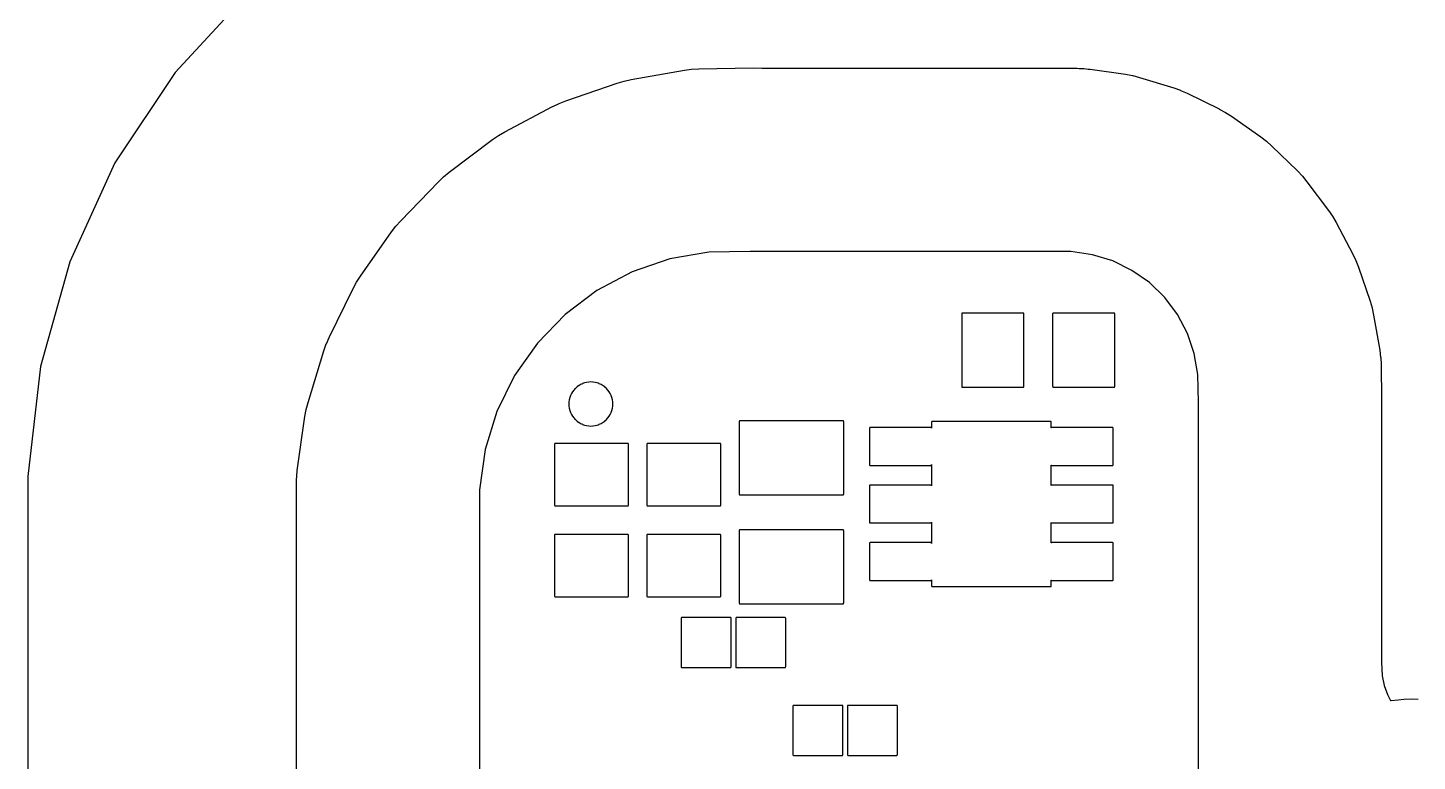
# Model space of a CAD drawing. Header units: inches. Extents: x -0.5 to 10, y -2.4 to 3.9.
# Drawn here: x 0.736 to 1.639, y 2.05 to 2.526 of the extents above; entities that cross this region are included whole.
import ezdxf

# ---------------------------------------------------------------- set-up
doc = ezdxf.new("R2010")
doc.units = ezdxf.units.IN

msp = doc.modelspace()

# ---------------------------------------------------------------- linework, layer by layer
for points in [[(0.879472, 2.549077), (0.831642, 2.497064), (0.792537, 2.438209), (0.763121, 2.373961), (0.744117, 2.305903), (0.73585, 2.234466), (0.73585, 1.734124), (0.741652, 1.657925), (0.757878, 1.580906), (0.784073, 1.506684)], [(0.91045, 1.7531), (0.91045, 2.2301), (0.91045, 2.23011), (0.910451, 2.230125), (0.910512, 2.23137), (0.910504, 2.232618), (0.910504, 2.232641), (0.910506, 2.232667), (0.910655, 2.234287), (0.910735, 2.235912), (0.910737, 2.235939), (0.91074, 2.235961), (0.910923, 2.237195), (0.911037, 2.238437), (0.911039, 2.238453), (0.91104, 2.238461), (0.915992, 2.273377), (0.915992, 2.273383), (0.915995, 2.273397), (0.916825, 2.277958), (0.916831, 2.277984), (0.916834, 2.277997), (0.91802, 2.282479), (0.91802, 2.282479), (0.918025, 2.282498), (0.928378, 2.316209), (0.92838, 2.316217), (0.928384, 2.316228), (0.929918, 2.320603), (0.929926, 2.320622), (0.929933, 2.32064), (0.931805, 2.324881), (0.931811, 2.324893), (0.931814, 2.324899), (0.947313, 2.356576), (0.947313, 2.356576), (0.947322, 2.356593), (0.949521, 2.360675), (0.94953, 2.360691), (0.949541, 2.360709), (0.952054, 2.364605), (0.952058, 2.364612), (0.952065, 2.364622), (0.972329, 2.393484), (0.972332, 2.393488), (0.97234, 2.3935), (0.975151, 2.397187), (0.975165, 2.397204), (0.975176, 2.397217), (0.978268, 2.400672), (0.978275, 2.40068), (0.978281, 2.400687), (1.00281, 2.426024), (1.002816, 2.42603), (1.002824, 2.426038), (1.006178, 2.42924), (1.006196, 2.429256), (1.006207, 2.429266), (1.009801, 2.432195), (1.009811, 2.432203), (1.009817, 2.432207), (1.038007, 2.453395), (1.03801, 2.453397), (1.038023, 2.453406), (1.041836, 2.456045), (1.041852, 2.456055), (1.041869, 2.456066), (1.045878, 2.458396), (1.045885, 2.458401), (1.045895, 2.458406), (1.077053, 2.474923), (1.077058, 2.474926), (1.07707, 2.474932), (1.081249, 2.476941), (1.081262, 2.476947), (1.081285, 2.476957), (1.085608, 2.478632), (1.085612, 2.478633), (1.085627, 2.478638), (1.118985, 2.490078), (1.118997, 2.490082), (1.119004, 2.490084), (1.123445, 2.491415), (1.123462, 2.491419), (1.123483, 2.491425), (1.128016, 2.492403), (1.128033, 2.492406), (1.128035, 2.492406), (1.162772, 2.498487), (1.162782, 2.498488), (1.162791, 2.49849), (1.167386, 2.499109), (1.167402, 2.499111), (1.167425, 2.499113), (1.172055, 2.49937), (1.17207, 2.499371), (1.172074, 2.499371), (1.207335, 2.499942), (1.207353, 2.499942), (1.20736, 2.499942), (1.213151, 2.499751), (1.213176, 2.49975), (1.213176, 2.49975), (1.4181, 2.49975), (1.41811, 2.49975), (1.418125, 2.499749), (1.419407, 2.499686), (1.42069, 2.499693), (1.420713, 2.499693), (1.420739, 2.499691), (1.422323, 2.499543), (1.423912, 2.499465), (1.423939, 2.499463), (1.423961, 2.49946), (1.425231, 2.499272), (1.426509, 2.499153), (1.426513, 2.499152), (1.426533, 2.49915), (1.449523, 2.495861), (1.449528, 2.49586), (1.449542, 2.495858), (1.454103, 2.495021), (1.454122, 2.495018), (1.454141, 2.495013), (1.458622, 2.493821), (1.458633, 2.493818), (1.458641, 2.493816), (1.480833, 2.486971), (1.48084, 2.486969), (1.480852, 2.486965), (1.485225, 2.485425), (1.485244, 2.485418), (1.485262, 2.485411), (1.489501, 2.483533), (1.489517, 2.483526), (1.489519, 2.483525), (1.510367, 2.473293), (1.510375, 2.473288), (1.510384, 2.473284), (1.514463, 2.471079), (1.514482, 2.471068), (1.514497, 2.471059), (1.51839, 2.468541), (1.518396, 2.468537), (1.518407, 2.46853), (1.537398, 2.455163), (1.537402, 2.45516), (1.537413, 2.455151), (1.541097, 2.452335), (1.541117, 2.452319), (1.541127, 2.45231), (1.544579, 2.449214), (1.544585, 2.449209), (1.544593, 2.449201), (1.561259, 2.433027), (1.561271, 2.433015), (1.561273, 2.433013), (1.564471, 2.429656), (1.564484, 2.429642), (1.564497, 2.429627), (1.567422, 2.426029), (1.567429, 2.42602), (1.567434, 2.426013), (1.581364, 2.407432), (1.58137, 2.407424), (1.581376, 2.407416), (1.584009, 2.4036), (1.584019, 2.403584), (1.58403, 2.403566), (1.586356, 2.399555), (1.58636, 2.399548), (1.586365, 2.399538), (1.597218, 2.379006), (1.59722, 2.379001), (1.597226, 2.378988), (1.59923, 2.374807), (1.599239, 2.374789), (1.599246, 2.374771), (1.600916, 2.370446), (1.600917, 2.370443), (1.600923, 2.370427), (1.608429, 2.34845), (1.608432, 2.348443), (1.608435, 2.348432), (1.60976, 2.343988), (1.609767, 2.343965), (1.60977, 2.34395), (1.610743, 2.339417), (1.610743, 2.339415), (1.610746, 2.339398), (1.614723, 2.316517), (1.614724, 2.316507), (1.614726, 2.316498), (1.61534, 2.311902), (1.615342, 2.31188), (1.615343, 2.311863), (1.615595, 2.307233), (1.615595, 2.307218), (1.615595, 2.307213), (1.615943, 2.283992), (1.615943, 2.283985), (1.615943, 2.283968), (1.615929, 2.283546), (1.615949, 2.283125), (1.61595, 2.28311), (1.61595, 2.2831), (1.61595, 2.113779), (1.616422, 2.104888), (1.617633, 2.098784), (1.6197, 2.092914), (1.621815, 2.088864), (1.622136, 2.088928), (1.622157, 2.088932), (1.622174, 2.088934), (1.626779, 2.089479), (1.626787, 2.08948), (1.626798, 2.089481), (1.630428, 2.089766), (1.630441, 2.089767), (1.630447, 2.089768), (1.63508, 2.08995), (1.6351, 2.08995), (1.63512, 2.08995), (1.639753, 2.089768)], [(1.49685, 1.919504), (1.49685, 2.282654), (1.496579, 2.300743), (1.494208, 2.314389), (1.489731, 2.327495), (1.483259, 2.339741), (1.474951, 2.350822), (1.465011, 2.360468), (1.453685, 2.368441), (1.441252, 2.374543), (1.428017, 2.378625), (1.413862, 2.38065), (1.2085, 2.38065), (1.20849, 2.38065), (1.208475, 2.380651), (1.2055, 2.380797), (1.17869, 2.380362), (1.153186, 2.375898), (1.128695, 2.367499), (1.105818, 2.355372), (1.085121, 2.339816), (1.067111, 2.321213), (1.052234, 2.300023), (1.040855, 2.276765), (1.033254, 2.252014), (1.02955, 2.225898), (1.02955, 1.756407)]]:
    msp.add_lwpolyline(points)
for points in [[(1.343475, 2.292501), (1.343475, 2.292501), (1.3435, 2.2925), (1.3829, 2.2925), (1.382925, 2.292501), (1.382974, 2.292506), (1.383022, 2.292515), (1.383069, 2.292529), (1.383114, 2.292548), (1.383157, 2.292571), (1.383198, 2.292599), (1.383236, 2.29263), (1.38327, 2.292664), (1.383301, 2.292702), (1.383329, 2.292743), (1.383352, 2.292786), (1.383371, 2.292831), (1.383385, 2.292878), (1.383394, 2.292926), (1.383399, 2.292975), (1.3834, 2.293), (1.3834, 2.3402), (1.383399, 2.340225), (1.383394, 2.340274), (1.383385, 2.340322), (1.383371, 2.340369), (1.383352, 2.340414), (1.383329, 2.340457), (1.383301, 2.340498), (1.38327, 2.340536), (1.383236, 2.34057), (1.383198, 2.340601), (1.383157, 2.340629), (1.383114, 2.340652), (1.383069, 2.340671), (1.383022, 2.340685), (1.382974, 2.340694), (1.382925, 2.340699), (1.3829, 2.3407), (1.3435, 2.3407), (1.343475, 2.340699), (1.343426, 2.340694), (1.343378, 2.340685), (1.343331, 2.340671), (1.343286, 2.340652), (1.343243, 2.340629), (1.343202, 2.340601), (1.343164, 2.34057), (1.34313, 2.340536), (1.343099, 2.340498), (1.343071, 2.340457), (1.343048, 2.340414), (1.343029, 2.340369), (1.343015, 2.340322), (1.343006, 2.340274), (1.343001, 2.340225), (1.343, 2.3402), (1.343, 2.293), (1.343001, 2.292975), (1.343006, 2.292926), (1.343015, 2.292878), (1.343029, 2.292831), (1.343048, 2.292786), (1.343071, 2.292743), (1.343099, 2.292702), (1.34313, 2.292664), (1.343164, 2.29263), (1.343202, 2.292599), (1.343243, 2.292571), (1.343286, 2.292548), (1.343331, 2.292529), (1.343378, 2.292515), (1.343426, 2.292506)], [(1.402575, 2.292501), (1.402575, 2.292501), (1.4026, 2.2925), (1.442, 2.2925), (1.442025, 2.292501), (1.442074, 2.292506), (1.442122, 2.292515), (1.442169, 2.292529), (1.442214, 2.292548), (1.442257, 2.292571), (1.442298, 2.292599), (1.442336, 2.29263), (1.44237, 2.292664), (1.442401, 2.292702), (1.442429, 2.292743), (1.442452, 2.292786), (1.442471, 2.292831), (1.442485, 2.292878), (1.442494, 2.292926), (1.442499, 2.292975), (1.4425, 2.293), (1.4425, 2.3402), (1.442499, 2.340225), (1.442494, 2.340274), (1.442485, 2.340322), (1.442471, 2.340369), (1.442452, 2.340414), (1.442429, 2.340457), (1.442401, 2.340498), (1.44237, 2.340536), (1.442336, 2.34057), (1.442298, 2.340601), (1.442257, 2.340629), (1.442214, 2.340652), (1.442169, 2.340671), (1.442122, 2.340685), (1.442074, 2.340694), (1.442025, 2.340699), (1.442, 2.3407), (1.4026, 2.3407), (1.402575, 2.340699), (1.402526, 2.340694), (1.402478, 2.340685), (1.402431, 2.340671), (1.402386, 2.340652), (1.402343, 2.340629), (1.402302, 2.340601), (1.402264, 2.34057), (1.40223, 2.340536), (1.402199, 2.340498), (1.402171, 2.340457), (1.402148, 2.340414), (1.402129, 2.340369), (1.402115, 2.340322), (1.402106, 2.340274), (1.402101, 2.340225), (1.4021, 2.3402), (1.4021, 2.293), (1.402101, 2.292975), (1.402106, 2.292926), (1.402115, 2.292878), (1.402129, 2.292831), (1.402148, 2.292786), (1.402171, 2.292743), (1.402199, 2.292702), (1.40223, 2.292664), (1.402264, 2.29263), (1.402302, 2.292599), (1.402343, 2.292571), (1.402386, 2.292548), (1.402431, 2.292529), (1.402478, 2.292515), (1.402526, 2.292506)], [(1.116199, 2.281625), (1.116133, 2.282977), (1.116131, 2.283004), (1.116128, 2.283026), (1.115929, 2.284366), (1.115925, 2.284389), (1.11592, 2.284414), (1.115591, 2.285727), (1.115585, 2.285749), (1.115577, 2.285774), (1.11512, 2.287049), (1.115112, 2.287071), (1.115102, 2.287095), (1.114523, 2.288319), (1.114513, 2.288339), (1.114499, 2.288362), (1.113803, 2.289524), (1.113788, 2.289548), (1.113776, 2.289565), (1.112969, 2.290652), (1.112955, 2.290671), (1.112938, 2.29069), (1.112029, 2.291694), (1.112012, 2.291712), (1.111994, 2.291729), (1.11099, 2.292638), (1.110971, 2.292655), (1.110952, 2.292669), (1.109865, 2.293476), (1.109848, 2.293488), (1.109824, 2.293503), (1.108662, 2.294199), (1.108639, 2.294213), (1.108619, 2.294223), (1.107395, 2.294802), (1.107371, 2.294812), (1.107349, 2.29482), (1.106074, 2.295277), (1.106049, 2.295285), (1.106027, 2.295291), (1.104714, 2.29562), (1.104689, 2.295625), (1.104666, 2.295629), (1.103326, 2.295828), (1.103304, 2.295831), (1.103277, 2.295833), (1.101925, 2.295899), (1.1019, 2.2959), (1.101875, 2.295899), (1.100523, 2.295833), (1.100496, 2.295831), (1.100474, 2.295828), (1.099134, 2.295629), (1.099111, 2.295625), (1.099086, 2.29562), (1.097773, 2.295291), (1.097751, 2.295285), (1.097726, 2.295277), (1.096451, 2.29482), (1.096429, 2.294812), (1.096405, 2.294802), (1.095181, 2.294223), (1.095161, 2.294213), (1.095138, 2.294199), (1.093976, 2.293503), (1.093952, 2.293488), (1.093935, 2.293476), (1.092848, 2.292669), (1.092829, 2.292655), (1.09281, 2.292638), (1.091806, 2.291729), (1.091788, 2.291712), (1.091771, 2.291694), (1.090862, 2.29069), (1.090845, 2.290671), (1.090831, 2.290652), (1.090024, 2.289565), (1.090012, 2.289548), (1.089997, 2.289524), (1.089301, 2.288362), (1.089287, 2.288339), (1.089277, 2.288319), (1.088698, 2.287095), (1.088688, 2.287071), (1.08868, 2.287049), (1.088223, 2.285774), (1.088215, 2.285749), (1.088209, 2.285727), (1.08788, 2.284414), (1.087875, 2.284389), (1.087871, 2.284366), (1.087672, 2.283026), (1.087669, 2.283004), (1.087667, 2.282977), (1.087601, 2.281625), (1.0876, 2.2816), (1.087601, 2.281575), (1.087667, 2.280223), (1.087669, 2.280196), (1.087672, 2.280174), (1.087871, 2.278834), (1.087875, 2.278811), (1.08788, 2.278786), (1.088209, 2.277473), (1.088215, 2.277451), (1.088223, 2.277426), (1.08868, 2.276151), (1.088688, 2.276129), (1.088698, 2.276105), (1.089277, 2.274881), (1.089287, 2.274861), (1.089301, 2.274838), (1.089997, 2.273676), (1.090012, 2.273652), (1.090024, 2.273635), (1.090831, 2.272548), (1.090845, 2.272529), (1.090862, 2.27251), (1.091771, 2.271506), (1.091788, 2.271488), (1.091806, 2.271471), (1.09281, 2.270562), (1.092829, 2.270545), (1.092848, 2.270531), (1.093935, 2.269724), (1.093952, 2.269712), (1.093976, 2.269697), (1.095138, 2.269001), (1.095161, 2.268987), (1.095181, 2.268977), (1.096405, 2.268398), (1.096429, 2.268388), (1.096451, 2.26838), (1.097726, 2.267923), (1.097751, 2.267915), (1.097773, 2.267909), (1.099086, 2.26758), (1.099111, 2.267575), (1.099134, 2.267571), (1.100474, 2.267372), (1.100496, 2.267369), (1.100523, 2.267367), (1.101875, 2.267301), (1.1019, 2.2673), (1.101925, 2.267301), (1.103277, 2.267367), (1.103304, 2.267369), (1.103326, 2.267372), (1.104666, 2.267571), (1.104689, 2.267575), (1.104714, 2.26758), (1.106027, 2.267909), (1.106049, 2.267915), (1.106074, 2.267923), (1.107349, 2.26838), (1.107371, 2.268388), (1.107395, 2.268398), (1.108619, 2.268977), (1.108639, 2.268987), (1.108662, 2.269001), (1.109824, 2.269697), (1.109848, 2.269712), (1.109865, 2.269724), (1.110952, 2.270531), (1.110971, 2.270545), (1.11099, 2.270562), (1.111994, 2.271471), (1.112012, 2.271488), (1.112029, 2.271506), (1.112938, 2.27251), (1.112955, 2.272529), (1.112969, 2.272548), (1.113776, 2.273635), (1.113788, 2.273652), (1.113803, 2.273676), (1.114499, 2.274838), (1.114513, 2.274861), (1.114523, 2.274881), (1.115102, 2.276105), (1.115112, 2.276129), (1.11512, 2.276151), (1.115577, 2.277426), (1.115585, 2.277451), (1.115591, 2.277473), (1.11592, 2.278786), (1.115925, 2.278811), (1.115929, 2.278834), (1.116128, 2.280174), (1.116131, 2.280196), (1.116133, 2.280223), (1.116199, 2.281575), (1.1162, 2.2816)], [(1.198825, 2.222501), (1.198825, 2.222501), (1.19885, 2.2225), (1.26575, 2.2225), (1.265775, 2.222501), (1.265824, 2.222506), (1.265872, 2.222515), (1.265919, 2.222529), (1.265964, 2.222548), (1.266007, 2.222571), (1.266048, 2.222599), (1.266086, 2.22263), (1.26612, 2.222664), (1.266151, 2.222702), (1.266179, 2.222743), (1.266202, 2.222786), (1.266221, 2.222831), (1.266235, 2.222878), (1.266244, 2.222926), (1.266249, 2.222975), (1.26625, 2.223), (1.26625, 2.2702), (1.266249, 2.270225), (1.266244, 2.270274), (1.266235, 2.270322), (1.266221, 2.270369), (1.266202, 2.270414), (1.266179, 2.270457), (1.266151, 2.270498), (1.26612, 2.270536), (1.266086, 2.27057), (1.266048, 2.270601), (1.266007, 2.270629), (1.265964, 2.270652), (1.265919, 2.270671), (1.265872, 2.270685), (1.265824, 2.270694), (1.265775, 2.270699), (1.26575, 2.2707), (1.19885, 2.2707), (1.198825, 2.270699), (1.198776, 2.270694), (1.198728, 2.270685), (1.198681, 2.270671), (1.198636, 2.270652), (1.198593, 2.270629), (1.198552, 2.270601), (1.198514, 2.27057), (1.19848, 2.270536), (1.198449, 2.270498), (1.198421, 2.270457), (1.198398, 2.270414), (1.198379, 2.270369), (1.198365, 2.270322), (1.198356, 2.270274), (1.198351, 2.270225), (1.19835, 2.2702), (1.19835, 2.223), (1.198351, 2.222975), (1.198356, 2.222926), (1.198365, 2.222878), (1.198379, 2.222831), (1.198398, 2.222786), (1.198421, 2.222743), (1.198449, 2.222702), (1.19848, 2.222664), (1.198514, 2.22263), (1.198552, 2.222599), (1.198593, 2.222571), (1.198636, 2.222548), (1.198681, 2.222529), (1.198728, 2.222515), (1.198776, 2.222506)], [(1.283475, 2.166901), (1.283475, 2.166901), (1.2835, 2.1669), (1.3229, 2.1669), (1.322925, 2.166901), (1.322974, 2.166906), (1.323022, 2.166915), (1.323069, 2.166929), (1.323114, 2.166948), (1.323157, 2.166971), (1.323198, 2.166999), (1.323236, 2.16703), (1.32327, 2.167064), (1.323301, 2.167102), (1.323329, 2.167143), (1.323352, 2.167186), (1.323371, 2.167231), (1.323385, 2.167278), (1.323394, 2.167326), (1.323399, 2.167375), (1.3234, 2.1674), (1.3234, 2.16345), (1.323401, 2.163425), (1.323406, 2.163376), (1.323415, 2.163328), (1.323429, 2.163281), (1.323448, 2.163236), (1.323471, 2.163193), (1.323499, 2.163152), (1.32353, 2.163114), (1.323564, 2.16308), (1.323602, 2.163049), (1.323643, 2.163021), (1.323686, 2.162998), (1.323731, 2.162979), (1.323778, 2.162965), (1.323826, 2.162956), (1.323875, 2.162951), (1.323875, 2.162951), (1.3239, 2.16295), (1.4007, 2.16295), (1.400725, 2.162951), (1.400774, 2.162956), (1.400822, 2.162965), (1.400869, 2.162979), (1.400914, 2.162998), (1.400957, 2.163021), (1.400998, 2.163049), (1.401036, 2.16308), (1.40107, 2.163114), (1.401101, 2.163152), (1.401129, 2.163193), (1.401152, 2.163236), (1.401171, 2.163281), (1.401185, 2.163328), (1.401194, 2.163376), (1.401199, 2.163425), (1.4012, 2.16345), (1.4012, 2.1671), (1.40123, 2.167064), (1.401264, 2.16703), (1.401302, 2.166999), (1.401343, 2.166971), (1.401386, 2.166948), (1.401431, 2.166929), (1.401478, 2.166915), (1.401526, 2.166906), (1.401575, 2.166901), (1.401575, 2.166901), (1.4016, 2.1669), (1.441, 2.1669), (1.441025, 2.166901), (1.441074, 2.166906), (1.441122, 2.166915), (1.441169, 2.166929), (1.441214, 2.166948), (1.441257, 2.166971), (1.441298, 2.166999), (1.441336, 2.16703), (1.44137, 2.167064), (1.441401, 2.167102), (1.441429, 2.167143), (1.441452, 2.167186), (1.441471, 2.167231), (1.441485, 2.167278), (1.441494, 2.167326), (1.441499, 2.167375), (1.4415, 2.1674), (1.4415, 2.191), (1.441499, 2.191025), (1.441494, 2.191074), (1.441485, 2.191122), (1.441471, 2.191169), (1.441452, 2.191214), (1.441429, 2.191257), (1.441401, 2.191298), (1.44137, 2.191336), (1.441336, 2.19137), (1.441298, 2.191401), (1.441257, 2.191429), (1.441214, 2.191452), (1.441169, 2.191471), (1.441122, 2.191485), (1.441074, 2.191494), (1.441025, 2.191499), (1.441, 2.1915), (1.4016, 2.1915), (1.401575, 2.191499), (1.401526, 2.191494), (1.401478, 2.191485), (1.401431, 2.191471), (1.401386, 2.191452), (1.401343, 2.191429), (1.401302, 2.191401), (1.401264, 2.19137), (1.40123, 2.191336), (1.4012, 2.1913), (1.4012, 2.2045), (1.40123, 2.204464), (1.401264, 2.20443), (1.401302, 2.204399), (1.401343, 2.204371), (1.401386, 2.204348), (1.401431, 2.204329), (1.401478, 2.204315), (1.401526, 2.204306), (1.401575, 2.204301), (1.401575, 2.204301), (1.4016, 2.2043), (1.441, 2.2043), (1.441025, 2.204301), (1.441074, 2.204306), (1.441122, 2.204315), (1.441169, 2.204329), (1.441214, 2.204348), (1.441257, 2.204371), (1.441298, 2.204399), (1.441336, 2.20443), (1.44137, 2.204464), (1.441401, 2.204502), (1.441429, 2.204543), (1.441452, 2.204586), (1.441471, 2.204631), (1.441485, 2.204678), (1.441494, 2.204726), (1.441499, 2.204775), (1.4415, 2.2048), (1.4415, 2.2284), (1.441499, 2.228425), (1.441494, 2.228474), (1.441485, 2.228522), (1.441471, 2.228569), (1.441452, 2.228614), (1.441429, 2.228657), (1.441401, 2.228698), (1.44137, 2.228736), (1.441336, 2.22877), (1.441298, 2.228801), (1.441257, 2.228829), (1.441214, 2.228852), (1.441169, 2.228871), (1.441122, 2.228885), (1.441074, 2.228894), (1.441025, 2.228899), (1.441, 2.2289), (1.4016, 2.2289), (1.401575, 2.228899), (1.401526, 2.228894), (1.401478, 2.228885), (1.401431, 2.228871), (1.401386, 2.228852), (1.401343, 2.228829), (1.401302, 2.228801), (1.401264, 2.22877), (1.40123, 2.228736), (1.4012, 2.2287), (1.4012, 2.2419), (1.40123, 2.241864), (1.401264, 2.24183), (1.401302, 2.241799), (1.401343, 2.241771), (1.401386, 2.241748), (1.401431, 2.241729), (1.401478, 2.241715), (1.401526, 2.241706), (1.401575, 2.241701), (1.401575, 2.241701), (1.4016, 2.2417), (1.441, 2.2417), (1.441025, 2.241701), (1.441074, 2.241706), (1.441122, 2.241715), (1.441169, 2.241729), (1.441214, 2.241748), (1.441257, 2.241771), (1.441298, 2.241799), (1.441336, 2.24183), (1.44137, 2.241864), (1.441401, 2.241902), (1.441429, 2.241943), (1.441452, 2.241986), (1.441471, 2.242031), (1.441485, 2.242078), (1.441494, 2.242126), (1.441499, 2.242175), (1.4415, 2.2422), (1.4415, 2.2658), (1.441499, 2.265825), (1.441494, 2.265874), (1.441485, 2.265922), (1.441471, 2.265969), (1.441452, 2.266014), (1.441429, 2.266057), (1.441401, 2.266098), (1.44137, 2.266136), (1.441336, 2.26617), (1.441298, 2.266201), (1.441257, 2.266229), (1.441214, 2.266252), (1.441169, 2.266271), (1.441122, 2.266285), (1.441074, 2.266294), (1.441025, 2.266299), (1.441, 2.2663), (1.4016, 2.2663), (1.401575, 2.266299), (1.401526, 2.266294), (1.401478, 2.266285), (1.401431, 2.266271), (1.401386, 2.266252), (1.401343, 2.266229), (1.401302, 2.266201), (1.401264, 2.26617), (1.40123, 2.266136), (1.4012, 2.2661), (1.4012, 2.26975), (1.401199, 2.269775), (1.401194, 2.269824), (1.401185, 2.269872), (1.401171, 2.269919), (1.401152, 2.269964), (1.401129, 2.270007), (1.401101, 2.270048), (1.40107, 2.270086), (1.401036, 2.27012), (1.400998, 2.270151), (1.400957, 2.270179), (1.400914, 2.270202), (1.400869, 2.270221), (1.400822, 2.270235), (1.400774, 2.270244), (1.400725, 2.270249), (1.4007, 2.27025), (1.3239, 2.27025), (1.323875, 2.270249), (1.323826, 2.270244), (1.323778, 2.270235), (1.323731, 2.270221), (1.323686, 2.270202), (1.323643, 2.270179), (1.323602, 2.270151), (1.323564, 2.27012), (1.32353, 2.270086), (1.323499, 2.270048), (1.323471, 2.270007), (1.323448, 2.269964), (1.323429, 2.269919), (1.323415, 2.269872), (1.323406, 2.269824), (1.323401, 2.269775), (1.3234, 2.26975), (1.3234, 2.2658), (1.323399, 2.265825), (1.323394, 2.265874), (1.323385, 2.265922), (1.323371, 2.265969), (1.323352, 2.266014), (1.323329, 2.266057), (1.323301, 2.266098), (1.32327, 2.266136), (1.323236, 2.26617), (1.323198, 2.266201), (1.323157, 2.266229), (1.323114, 2.266252), (1.323069, 2.266271), (1.323022, 2.266285), (1.322974, 2.266294), (1.322925, 2.266299), (1.3229, 2.2663), (1.2835, 2.2663), (1.283475, 2.266299), (1.283426, 2.266294), (1.283378, 2.266285), (1.283331, 2.266271), (1.283286, 2.266252), (1.283243, 2.266229), (1.283202, 2.266201), (1.283164, 2.26617), (1.28313, 2.266136), (1.283099, 2.266098), (1.283071, 2.266057), (1.283048, 2.266014), (1.283029, 2.265969), (1.283015, 2.265922), (1.283006, 2.265874), (1.283001, 2.265825), (1.283, 2.2658), (1.283, 2.2422), (1.283001, 2.242175), (1.283006, 2.242126), (1.283015, 2.242078), (1.283029, 2.242031), (1.283048, 2.241986), (1.283071, 2.241943), (1.283099, 2.241902), (1.28313, 2.241864), (1.283164, 2.24183), (1.283202, 2.241799), (1.283243, 2.241771), (1.283286, 2.241748), (1.283331, 2.241729), (1.283378, 2.241715), (1.283426, 2.241706), (1.283475, 2.241701), (1.283475, 2.241701), (1.2835, 2.2417), (1.3229, 2.2417), (1.322925, 2.241701), (1.322974, 2.241706), (1.323022, 2.241715), (1.323069, 2.241729), (1.323114, 2.241748), (1.323157, 2.241771), (1.323198, 2.241799), (1.323236, 2.24183), (1.32327, 2.241864), (1.323301, 2.241902), (1.323329, 2.241943), (1.323352, 2.241986), (1.323371, 2.242031), (1.323385, 2.242078), (1.323394, 2.242126), (1.323399, 2.242175), (1.3234, 2.2422), (1.3234, 2.2284), (1.323399, 2.228425), (1.323394, 2.228474), (1.323385, 2.228522), (1.323371, 2.228569), (1.323352, 2.228614), (1.323329, 2.228657), (1.323301, 2.228698), (1.32327, 2.228736), (1.323236, 2.22877), (1.323198, 2.228801), (1.323157, 2.228829), (1.323114, 2.228852), (1.323069, 2.228871), (1.323022, 2.228885), (1.322974, 2.228894), (1.322925, 2.228899), (1.3229, 2.2289), (1.2835, 2.2289), (1.283475, 2.228899), (1.283426, 2.228894), (1.283378, 2.228885), (1.283331, 2.228871), (1.283286, 2.228852), (1.283243, 2.228829), (1.283202, 2.228801), (1.283164, 2.22877), (1.28313, 2.228736), (1.283099, 2.228698), (1.283071, 2.228657), (1.283048, 2.228614), (1.283029, 2.228569), (1.283015, 2.228522), (1.283006, 2.228474), (1.283001, 2.228425), (1.283, 2.2284), (1.283, 2.2048), (1.283001, 2.204775), (1.283006, 2.204726), (1.283015, 2.204678), (1.283029, 2.204631), (1.283048, 2.204586), (1.283071, 2.204543), (1.283099, 2.204502), (1.28313, 2.204464), (1.283164, 2.20443), (1.283202, 2.204399), (1.283243, 2.204371), (1.283286, 2.204348), (1.283331, 2.204329), (1.283378, 2.204315), (1.283426, 2.204306), (1.283475, 2.204301), (1.283475, 2.204301), (1.2835, 2.2043), (1.3229, 2.2043), (1.322925, 2.204301), (1.322974, 2.204306), (1.323022, 2.204315), (1.323069, 2.204329), (1.323114, 2.204348), (1.323157, 2.204371), (1.323198, 2.204399), (1.323236, 2.20443), (1.32327, 2.204464), (1.323301, 2.204502), (1.323329, 2.204543), (1.323352, 2.204586), (1.323371, 2.204631), (1.323385, 2.204678), (1.323394, 2.204726), (1.323399, 2.204775), (1.3234, 2.2048), (1.3234, 2.191), (1.323399, 2.191025), (1.323394, 2.191074), (1.323385, 2.191122), (1.323371, 2.191169), (1.323352, 2.191214), (1.323329, 2.191257), (1.323301, 2.191298), (1.32327, 2.191336), (1.323236, 2.19137), (1.323198, 2.191401), (1.323157, 2.191429), (1.323114, 2.191452), (1.323069, 2.191471), (1.323022, 2.191485), (1.322974, 2.191494), (1.322925, 2.191499), (1.3229, 2.1915), (1.2835, 2.1915), (1.283475, 2.191499), (1.283426, 2.191494), (1.283378, 2.191485), (1.283331, 2.191471), (1.283286, 2.191452), (1.283243, 2.191429), (1.283202, 2.191401), (1.283164, 2.19137), (1.28313, 2.191336), (1.283099, 2.191298), (1.283071, 2.191257), (1.283048, 2.191214), (1.283029, 2.191169), (1.283015, 2.191122), (1.283006, 2.191074), (1.283001, 2.191025), (1.283, 2.191), (1.283, 2.1674), (1.283001, 2.167375), (1.283006, 2.167326), (1.283015, 2.167278), (1.283029, 2.167231), (1.283048, 2.167186), (1.283071, 2.167143), (1.283099, 2.167102), (1.28313, 2.167064), (1.283164, 2.16703), (1.283202, 2.166999), (1.283243, 2.166971), (1.283286, 2.166948), (1.283331, 2.166929), (1.283378, 2.166915), (1.283426, 2.166906)], [(1.078675, 2.215501), (1.078675, 2.215501), (1.0787, 2.2155), (1.1259, 2.2155), (1.125925, 2.215501), (1.125974, 2.215506), (1.126022, 2.215515), (1.126069, 2.215529), (1.126114, 2.215548), (1.126157, 2.215571), (1.126198, 2.215599), (1.126236, 2.21563), (1.12627, 2.215664), (1.126301, 2.215702), (1.126329, 2.215743), (1.126352, 2.215786), (1.126371, 2.215831), (1.126385, 2.215878), (1.126394, 2.215926), (1.126399, 2.215975), (1.1264, 2.216), (1.1264, 2.2554), (1.126399, 2.255425), (1.126394, 2.255474), (1.126385, 2.255522), (1.126371, 2.255569), (1.126352, 2.255614), (1.126329, 2.255657), (1.126301, 2.255698), (1.12627, 2.255736), (1.126236, 2.25577), (1.126198, 2.255801), (1.126157, 2.255829), (1.126114, 2.255852), (1.126069, 2.255871), (1.126022, 2.255885), (1.125974, 2.255894), (1.125925, 2.255899), (1.1259, 2.2559), (1.0787, 2.2559), (1.078675, 2.255899), (1.078626, 2.255894), (1.078578, 2.255885), (1.078531, 2.255871), (1.078486, 2.255852), (1.078443, 2.255829), (1.078402, 2.255801), (1.078364, 2.25577), (1.07833, 2.255736), (1.078299, 2.255698), (1.078271, 2.255657), (1.078248, 2.255614), (1.078229, 2.255569), (1.078215, 2.255522), (1.078206, 2.255474), (1.078201, 2.255425), (1.0782, 2.2554), (1.0782, 2.216), (1.078201, 2.215975), (1.078206, 2.215926), (1.078215, 2.215878), (1.078229, 2.215831), (1.078248, 2.215786), (1.078271, 2.215743), (1.078299, 2.215702), (1.07833, 2.215664), (1.078364, 2.21563), (1.078402, 2.215599), (1.078443, 2.215571), (1.078486, 2.215548), (1.078531, 2.215529), (1.078578, 2.215515), (1.078626, 2.215506)], [(1.138675, 2.215501), (1.138675, 2.215501), (1.1387, 2.2155), (1.1859, 2.2155), (1.185925, 2.215501), (1.185974, 2.215506), (1.186022, 2.215515), (1.186069, 2.215529), (1.186114, 2.215548), (1.186157, 2.215571), (1.186198, 2.215599), (1.186236, 2.21563), (1.18627, 2.215664), (1.186301, 2.215702), (1.186329, 2.215743), (1.186352, 2.215786), (1.186371, 2.215831), (1.186385, 2.215878), (1.186394, 2.215926), (1.186399, 2.215975), (1.1864, 2.216), (1.1864, 2.2554), (1.186399, 2.255425), (1.186394, 2.255474), (1.186385, 2.255522), (1.186371, 2.255569), (1.186352, 2.255614), (1.186329, 2.255657), (1.186301, 2.255698), (1.18627, 2.255736), (1.186236, 2.25577), (1.186198, 2.255801), (1.186157, 2.255829), (1.186114, 2.255852), (1.186069, 2.255871), (1.186022, 2.255885), (1.185974, 2.255894), (1.185925, 2.255899), (1.1859, 2.2559), (1.1387, 2.2559), (1.138675, 2.255899), (1.138626, 2.255894), (1.138578, 2.255885), (1.138531, 2.255871), (1.138486, 2.255852), (1.138443, 2.255829), (1.138402, 2.255801), (1.138364, 2.25577), (1.13833, 2.255736), (1.138299, 2.255698), (1.138271, 2.255657), (1.138248, 2.255614), (1.138229, 2.255569), (1.138215, 2.255522), (1.138206, 2.255474), (1.138201, 2.255425), (1.1382, 2.2554), (1.1382, 2.216), (1.138201, 2.215975), (1.138206, 2.215926), (1.138215, 2.215878), (1.138229, 2.215831), (1.138248, 2.215786), (1.138271, 2.215743), (1.138299, 2.215702), (1.13833, 2.215664), (1.138364, 2.21563), (1.138402, 2.215599), (1.138443, 2.215571), (1.138486, 2.215548), (1.138531, 2.215529), (1.138578, 2.215515), (1.138626, 2.215506)], [(1.078675, 2.156401), (1.078675, 2.156401), (1.0787, 2.1564), (1.1259, 2.1564), (1.125925, 2.156401), (1.125974, 2.156406), (1.126022, 2.156415), (1.126069, 2.156429), (1.126114, 2.156448), (1.126157, 2.156471), (1.126198, 2.156499), (1.126236, 2.15653), (1.12627, 2.156564), (1.126301, 2.156602), (1.126329, 2.156643), (1.126352, 2.156686), (1.126371, 2.156731), (1.126385, 2.156778), (1.126394, 2.156826), (1.126399, 2.156875), (1.1264, 2.1569), (1.1264, 2.1963), (1.126399, 2.196325), (1.126394, 2.196374), (1.126385, 2.196422), (1.126371, 2.196469), (1.126352, 2.196514), (1.126329, 2.196557), (1.126301, 2.196598), (1.12627, 2.196636), (1.126236, 2.19667), (1.126198, 2.196701), (1.126157, 2.196729), (1.126114, 2.196752), (1.126069, 2.196771), (1.126022, 2.196785), (1.125974, 2.196794), (1.125925, 2.196799), (1.1259, 2.1968), (1.0787, 2.1968), (1.078675, 2.196799), (1.078626, 2.196794), (1.078578, 2.196785), (1.078531, 2.196771), (1.078486, 2.196752), (1.078443, 2.196729), (1.078402, 2.196701), (1.078364, 2.19667), (1.07833, 2.196636), (1.078299, 2.196598), (1.078271, 2.196557), (1.078248, 2.196514), (1.078229, 2.196469), (1.078215, 2.196422), (1.078206, 2.196374), (1.078201, 2.196325), (1.0782, 2.1963), (1.0782, 2.1569), (1.078201, 2.156875), (1.078206, 2.156826), (1.078215, 2.156778), (1.078229, 2.156731), (1.078248, 2.156686), (1.078271, 2.156643), (1.078299, 2.156602), (1.07833, 2.156564), (1.078364, 2.15653), (1.078402, 2.156499), (1.078443, 2.156471), (1.078486, 2.156448), (1.078531, 2.156429), (1.078578, 2.156415), (1.078626, 2.156406)], [(1.138675, 2.156401), (1.138675, 2.156401), (1.1387, 2.1564), (1.1859, 2.1564), (1.185925, 2.156401), (1.185974, 2.156406), (1.186022, 2.156415), (1.186069, 2.156429), (1.186114, 2.156448), (1.186157, 2.156471), (1.186198, 2.156499), (1.186236, 2.15653), (1.18627, 2.156564), (1.186301, 2.156602), (1.186329, 2.156643), (1.186352, 2.156686), (1.186371, 2.156731), (1.186385, 2.156778), (1.186394, 2.156826), (1.186399, 2.156875), (1.1864, 2.1569), (1.1864, 2.1963), (1.186399, 2.196325), (1.186394, 2.196374), (1.186385, 2.196422), (1.186371, 2.196469), (1.186352, 2.196514), (1.186329, 2.196557), (1.186301, 2.196598), (1.18627, 2.196636), (1.186236, 2.19667), (1.186198, 2.196701), (1.186157, 2.196729), (1.186114, 2.196752), (1.186069, 2.196771), (1.186022, 2.196785), (1.185974, 2.196794), (1.185925, 2.196799), (1.1859, 2.1968), (1.1387, 2.1968), (1.138675, 2.196799), (1.138626, 2.196794), (1.138578, 2.196785), (1.138531, 2.196771), (1.138486, 2.196752), (1.138443, 2.196729), (1.138402, 2.196701), (1.138364, 2.19667), (1.13833, 2.196636), (1.138299, 2.196598), (1.138271, 2.196557), (1.138248, 2.196514), (1.138229, 2.196469), (1.138215, 2.196422), (1.138206, 2.196374), (1.138201, 2.196325), (1.1382, 2.1963), (1.1382, 2.1569), (1.138201, 2.156875), (1.138206, 2.156826), (1.138215, 2.156778), (1.138229, 2.156731), (1.138248, 2.156686), (1.138271, 2.156643), (1.138299, 2.156602), (1.13833, 2.156564), (1.138364, 2.15653), (1.138402, 2.156499), (1.138443, 2.156471), (1.138486, 2.156448), (1.138531, 2.156429), (1.138578, 2.156415), (1.138626, 2.156406)], [(1.198825, 2.151701), (1.198825, 2.151701), (1.19885, 2.1517), (1.26575, 2.1517), (1.265775, 2.151701), (1.265824, 2.151706), (1.265872, 2.151715), (1.265919, 2.151729), (1.265964, 2.151748), (1.266007, 2.151771), (1.266048, 2.151799), (1.266086, 2.15183), (1.26612, 2.151864), (1.266151, 2.151902), (1.266179, 2.151943), (1.266202, 2.151986), (1.266221, 2.152031), (1.266235, 2.152078), (1.266244, 2.152126), (1.266249, 2.152175), (1.26625, 2.1522), (1.26625, 2.1994), (1.266249, 2.199425), (1.266244, 2.199474), (1.266235, 2.199522), (1.266221, 2.199569), (1.266202, 2.199614), (1.266179, 2.199657), (1.266151, 2.199698), (1.26612, 2.199736), (1.266086, 2.19977), (1.266048, 2.199801), (1.266007, 2.199829), (1.265964, 2.199852), (1.265919, 2.199871), (1.265872, 2.199885), (1.265824, 2.199894), (1.265775, 2.199899), (1.26575, 2.1999), (1.19885, 2.1999), (1.198825, 2.199899), (1.198776, 2.199894), (1.198728, 2.199885), (1.198681, 2.199871), (1.198636, 2.199852), (1.198593, 2.199829), (1.198552, 2.199801), (1.198514, 2.19977), (1.19848, 2.199736), (1.198449, 2.199698), (1.198421, 2.199657), (1.198398, 2.199614), (1.198379, 2.199569), (1.198365, 2.199522), (1.198356, 2.199474), (1.198351, 2.199425), (1.19835, 2.1994), (1.19835, 2.1522), (1.198351, 2.152175), (1.198356, 2.152126), (1.198365, 2.152078), (1.198379, 2.152031), (1.198398, 2.151986), (1.198421, 2.151943), (1.198449, 2.151902), (1.19848, 2.151864), (1.198514, 2.15183), (1.198552, 2.151799), (1.198593, 2.151771), (1.198636, 2.151748), (1.198681, 2.151729), (1.198728, 2.151715), (1.198776, 2.151706)], [(1.161025, 2.110351), (1.161025, 2.110351), (1.16105, 2.11035), (1.19255, 2.11035), (1.192575, 2.110351), (1.192624, 2.110356), (1.192672, 2.110365), (1.192719, 2.110379), (1.192764, 2.110398), (1.192807, 2.110421), (1.192848, 2.110449), (1.192886, 2.11048), (1.19292, 2.110514), (1.192951, 2.110552), (1.192979, 2.110593), (1.193002, 2.110636), (1.193021, 2.110681), (1.193035, 2.110728), (1.193044, 2.110776), (1.193049, 2.110825), (1.19305, 2.11085), (1.19305, 2.14235), (1.193049, 2.142375), (1.193044, 2.142424), (1.193035, 2.142472), (1.193021, 2.142519), (1.193002, 2.142564), (1.192979, 2.142607), (1.192951, 2.142648), (1.19292, 2.142686), (1.192886, 2.14272), (1.192848, 2.142751), (1.192807, 2.142779), (1.192764, 2.142802), (1.192719, 2.142821), (1.192672, 2.142835), (1.192624, 2.142844), (1.192575, 2.142849), (1.19255, 2.14285), (1.16105, 2.14285), (1.161025, 2.142849), (1.160976, 2.142844), (1.160928, 2.142835), (1.160881, 2.142821), (1.160836, 2.142802), (1.160793, 2.142779), (1.160752, 2.142751), (1.160714, 2.14272), (1.16068, 2.142686), (1.160649, 2.142648), (1.160621, 2.142607), (1.160598, 2.142564), (1.160579, 2.142519), (1.160565, 2.142472), (1.160556, 2.142424), (1.160551, 2.142375), (1.16055, 2.14235), (1.16055, 2.11085), (1.160551, 2.110825), (1.160556, 2.110776), (1.160565, 2.110728), (1.160579, 2.110681), (1.160598, 2.110636), (1.160621, 2.110593), (1.160649, 2.110552), (1.16068, 2.110514), (1.160714, 2.11048), (1.160752, 2.110449), (1.160793, 2.110421), (1.160836, 2.110398), (1.160881, 2.110379), (1.160928, 2.110365), (1.160976, 2.110356)], [(1.196525, 2.110351), (1.196525, 2.110351), (1.19655, 2.11035), (1.22805, 2.11035), (1.228075, 2.110351), (1.228124, 2.110356), (1.228172, 2.110365), (1.228219, 2.110379), (1.228264, 2.110398), (1.228307, 2.110421), (1.228348, 2.110449), (1.228386, 2.11048), (1.22842, 2.110514), (1.228451, 2.110552), (1.228479, 2.110593), (1.228502, 2.110636), (1.228521, 2.110681), (1.228535, 2.110728), (1.228544, 2.110776), (1.228549, 2.110825), (1.22855, 2.11085), (1.22855, 2.14235), (1.228549, 2.142375), (1.228544, 2.142424), (1.228535, 2.142472), (1.228521, 2.142519), (1.228502, 2.142564), (1.228479, 2.142607), (1.228451, 2.142648), (1.22842, 2.142686), (1.228386, 2.14272), (1.228348, 2.142751), (1.228307, 2.142779), (1.228264, 2.142802), (1.228219, 2.142821), (1.228172, 2.142835), (1.228124, 2.142844), (1.228075, 2.142849), (1.22805, 2.14285), (1.19655, 2.14285), (1.196525, 2.142849), (1.196476, 2.142844), (1.196428, 2.142835), (1.196381, 2.142821), (1.196336, 2.142802), (1.196293, 2.142779), (1.196252, 2.142751), (1.196214, 2.14272), (1.19618, 2.142686), (1.196149, 2.142648), (1.196121, 2.142607), (1.196098, 2.142564), (1.196079, 2.142519), (1.196065, 2.142472), (1.196056, 2.142424), (1.196051, 2.142375), (1.19605, 2.14235), (1.19605, 2.11085), (1.196051, 2.110825), (1.196056, 2.110776), (1.196065, 2.110728), (1.196079, 2.110681), (1.196098, 2.110636), (1.196121, 2.110593), (1.196149, 2.110552), (1.19618, 2.110514), (1.196214, 2.11048), (1.196252, 2.110449), (1.196293, 2.110421), (1.196336, 2.110398), (1.196381, 2.110379), (1.196428, 2.110365), (1.196476, 2.110356)], [(1.233725, 2.053251), (1.233725, 2.053251), (1.23375, 2.05325), (1.26525, 2.05325), (1.265275, 2.053251), (1.265324, 2.053256), (1.265372, 2.053265), (1.265419, 2.053279), (1.265464, 2.053298), (1.265507, 2.053321), (1.265548, 2.053349), (1.265586, 2.05338), (1.26562, 2.053414), (1.265651, 2.053452), (1.265679, 2.053493), (1.265702, 2.053536), (1.265721, 2.053581), (1.265735, 2.053628), (1.265744, 2.053676), (1.265749, 2.053725), (1.26575, 2.05375), (1.26575, 2.08525), (1.265749, 2.085275), (1.265744, 2.085324), (1.265735, 2.085372), (1.265721, 2.085419), (1.265702, 2.085464), (1.265679, 2.085507), (1.265651, 2.085548), (1.26562, 2.085586), (1.265586, 2.08562), (1.265548, 2.085651), (1.265507, 2.085679), (1.265464, 2.085702), (1.265419, 2.085721), (1.265372, 2.085735), (1.265324, 2.085744), (1.265275, 2.085749), (1.26525, 2.08575), (1.23375, 2.08575), (1.233725, 2.085749), (1.233676, 2.085744), (1.233628, 2.085735), (1.233581, 2.085721), (1.233536, 2.085702), (1.233493, 2.085679), (1.233452, 2.085651), (1.233414, 2.08562), (1.23338, 2.085586), (1.233349, 2.085548), (1.233321, 2.085507), (1.233298, 2.085464), (1.233279, 2.085419), (1.233265, 2.085372), (1.233256, 2.085324), (1.233251, 2.085275), (1.23325, 2.08525), (1.23325, 2.05375), (1.233251, 2.053725), (1.233256, 2.053676), (1.233265, 2.053628), (1.233279, 2.053581), (1.233298, 2.053536), (1.233321, 2.053493), (1.233349, 2.053452), (1.23338, 2.053414), (1.233414, 2.05338), (1.233452, 2.053349), (1.233493, 2.053321), (1.233536, 2.053298), (1.233581, 2.053279), (1.233628, 2.053265), (1.233676, 2.053256)], [(1.269125, 2.053251), (1.269125, 2.053251), (1.26915, 2.05325), (1.30065, 2.05325), (1.300675, 2.053251), (1.300724, 2.053256), (1.300772, 2.053265), (1.300819, 2.053279), (1.300864, 2.053298), (1.300907, 2.053321), (1.300948, 2.053349), (1.300986, 2.05338), (1.30102, 2.053414), (1.301051, 2.053452), (1.301079, 2.053493), (1.301102, 2.053536), (1.301121, 2.053581), (1.301135, 2.053628), (1.301144, 2.053676), (1.301149, 2.053725), (1.30115, 2.05375), (1.30115, 2.08525), (1.301149, 2.085275), (1.301144, 2.085324), (1.301135, 2.085372), (1.301121, 2.085419), (1.301102, 2.085464), (1.301079, 2.085507), (1.301051, 2.085548), (1.30102, 2.085586), (1.300986, 2.08562), (1.300948, 2.085651), (1.300907, 2.085679), (1.300864, 2.085702), (1.300819, 2.085721), (1.300772, 2.085735), (1.300724, 2.085744), (1.300675, 2.085749), (1.30065, 2.08575), (1.26915, 2.08575), (1.269125, 2.085749), (1.269076, 2.085744), (1.269028, 2.085735), (1.268981, 2.085721), (1.268936, 2.085702), (1.268893, 2.085679), (1.268852, 2.085651), (1.268814, 2.08562), (1.26878, 2.085586), (1.268749, 2.085548), (1.268721, 2.085507), (1.268698, 2.085464), (1.268679, 2.085419), (1.268665, 2.085372), (1.268656, 2.085324), (1.268651, 2.085275), (1.26865, 2.08525), (1.26865, 2.05375), (1.268651, 2.053725), (1.268656, 2.053676), (1.268665, 2.053628), (1.268679, 2.053581), (1.268698, 2.053536), (1.268721, 2.053493), (1.268749, 2.053452), (1.26878, 2.053414), (1.268814, 2.05338), (1.268852, 2.053349), (1.268893, 2.053321), (1.268936, 2.053298), (1.268981, 2.053279), (1.269028, 2.053265), (1.269076, 2.053256)]]:
    msp.add_lwpolyline(points, close=True)

doc.saveas('drawing.dxf')
